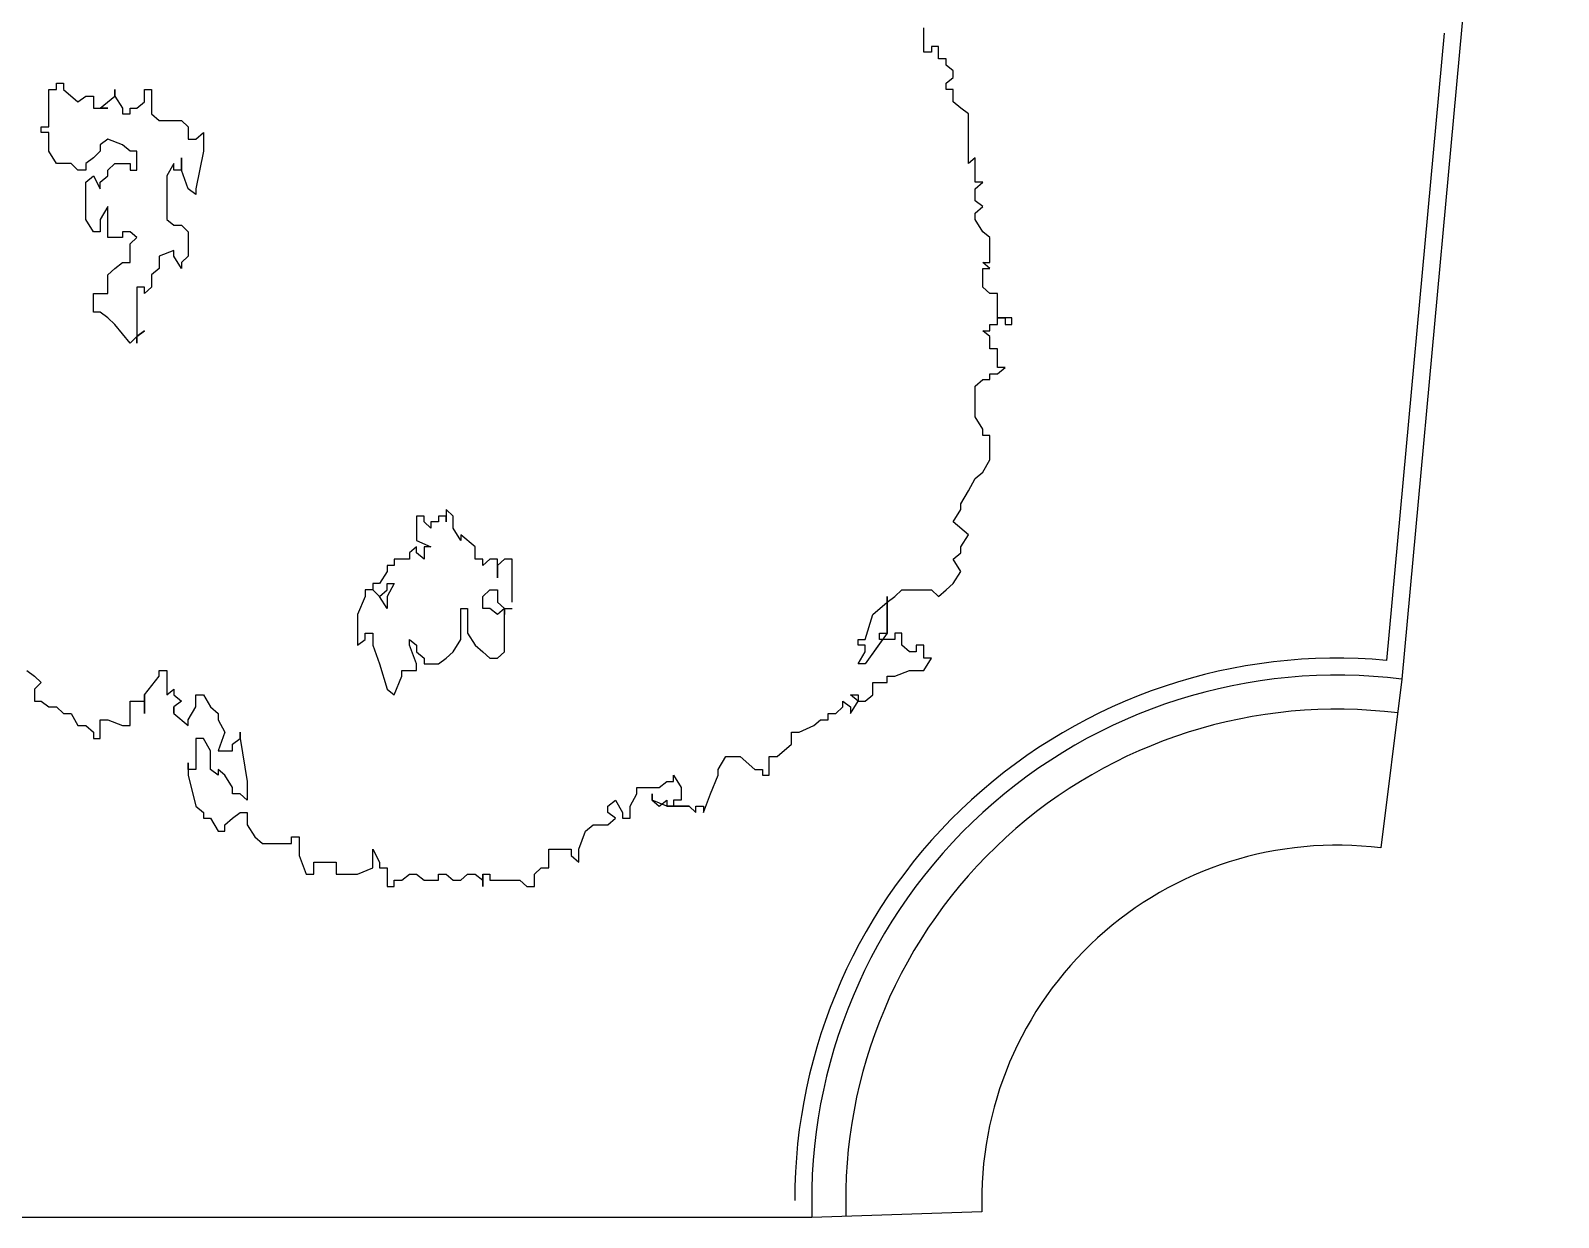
# Model space of a CAD drawing. Extents: x -30 to 1202, y 231 to 898.
# Drawn here: x 421.65 to 430.64, y 363.38 to 370.36 of the extents above; entities that cross this region are included whole.
import ezdxf

# ---------------------------------------------------------------- set-up
doc = ezdxf.new("R2010")
doc.units = 0
doc.header["$LTSCALE"] = 0.04
doc.layers.get('0').update_dxf_attribs({"linetype": 'CONTINUOUS'})
for name, color, linetype in [('0.1', 1, 'CONTINUOUS'), ('CONTORXXNP----00', 255, 'CONTINUOUS'), ('PISO', 1, 'CONTINUOUS'), ('PISOS', 1, 'CONTINUOUS')]:
    doc.layers.add(name, color=color, linetype=linetype)
doc.styles.get("Standard").update_dxf_attribs({"font": 'romans.shx'})

# ---------------------------------------------------------------- blocks, each defined once
blk = doc.blocks.new('ARB3')
at = {"color": 0}
for p, q in [((0.0136, 0.4913), (0.0078, 0.4913)), ((0.0078, 0.4913), (0.0078, 0.4852)), ((0.0078, 0.4852), (0.0078, 0.4782)), ((0.0078, 0.4782), (0.0078, 0.4852)), ((0.0078, 0.4852), (0.0136, 0.4852)), ((0.0078, 0.4852), (0.0136, 0.4852)), ((0.0136, 0.4852), (0.0136, 0.4913)), ((0.0581, 0.4782), (0.0523, 0.4852)), ((0.0523, 0.4852), (0.0523, 0.4782)), ((-0.0646, 0.4713), (-0.0698, 0.4652)), ((-0.042, 0.4713), (-0.0646, 0.4713)), ((-0.0368, 0.4713), (-0.042, 0.4652)), ((-0.042, 0.4652), (-0.042, 0.4713)), ((-0.0368, 0.4652), (-0.0368, 0.4713)), ((-0.0142, 0.4713), (-0.02, 0.4652)), ((0.0078, 0.4782), (-0.0142, 0.4782)), ((-0.0142, 0.4782), (-0.0142, 0.4713)), ((0.0136, 0.4782), (0.0078, 0.4782)), ((0.0136, 0.4713), (0.0136, 0.4782)), ((0.0194, 0.4713), (0.0136, 0.4713)), ((0.0245, 0.4713), (0.0194, 0.4652)), ((0.0194, 0.4652), (0.0194, 0.4713)), ((0.0355, 0.4713), (0.0245, 0.4713)), ((0.0523, 0.4782), (0.0355, 0.4782)), ((0.0355, 0.4782), (0.0355, 0.4713)), ((0.0581, 0.4713), (0.0581, 0.4782)), ((0.0633, 0.4713), (0.0581, 0.4713)), ((0.0633, 0.4652), (0.0633, 0.4713)), ((0.1356, 0.4713), (0.1137, 0.4713)), ((0.1137, 0.4713), (0.1137, 0.4652)), ((0.1466, 0.4652), (0.1356, 0.4713)), ((-0.1143, 0.4583), (-0.1363, 0.4583)), ((-0.1363, 0.4583), (-0.1311, 0.4521)), ((-0.1085, 0.4583), (-0.1143, 0.4652)), ((-0.1143, 0.4652), (-0.1143, 0.4583)), ((-0.0975, 0.4583), (-0.1085, 0.4583)), ((-0.0924, 0.4652), (-0.0975, 0.4583)), ((-0.0866, 0.4583), (-0.0924, 0.4652)), ((-0.0807, 0.4583), (-0.0866, 0.4583)), ((-0.0698, 0.4652), (-0.0807, 0.4583)), ((-0.02, 0.4652), (-0.0368, 0.4652)), ((0.0691, 0.4583), (0.0633, 0.4652)), ((0.0969, 0.4583), (0.0691, 0.4583)), ((0.1079, 0.4652), (0.0969, 0.4583)), ((0.1137, 0.4652), (0.1079, 0.4652)), ((0.1524, 0.4583), (0.1466, 0.4652)), ((0.1634, 0.4521), (0.1524, 0.4583)), ((-0.1809, 0.4452), (-0.1867, 0.4383)), ((-0.1757, 0.4521), (-0.1809, 0.4452)), ((-0.1311, 0.4521), (-0.1757, 0.4521)), ((0.175, 0.4452), (0.1634, 0.4521)), ((0.1802, 0.4452), (0.175, 0.4452)), ((0.1912, 0.4383), (0.1802, 0.4452)), ((0.2028, 0.4521), (0.1912, 0.4383)), ((0.2138, 0.4452), (0.2028, 0.4521)), ((0.219, 0.4452), (0.2138, 0.4452)), ((0.2248, 0.4383), (0.219, 0.4452)), ((0.2358, 0.4452), (0.2248, 0.4383)), ((0.2467, 0.4383), (0.2358, 0.4452)), ((-0.2196, 0.4321), (-0.2254, 0.4321)), ((-0.2254, 0.4321), (-0.2254, 0.4252)), ((-0.2144, 0.4383), (-0.2196, 0.4321)), ((-0.2086, 0.4383), (-0.2144, 0.4383)), ((-0.2035, 0.4321), (-0.2086, 0.4383)), ((-0.1976, 0.4321), (-0.2035, 0.4321)), ((-0.1867, 0.4383), (-0.1976, 0.4383)), ((-0.1976, 0.4383), (-0.1976, 0.4321)), ((0.2525, 0.4321), (0.2467, 0.4383)), ((0.2584, 0.4252), (0.2525, 0.4321)), ((-0.2254, 0.4252), (-0.2364, 0.4252)), ((-0.2364, 0.4252), (-0.2364, 0.419)), ((-0.2364, 0.419), (-0.2312, 0.419)), ((-0.2312, 0.419), (-0.2312, 0.4121)), ((0.2525, 0.419), (0.2584, 0.4252)), ((0.2525, 0.3921), (0.2525, 0.419)), ((0.3249, 0.4121), (0.3139, 0.419)), ((0.3139, 0.419), (0.3139, 0.4121)), ((-0.2312, 0.4121), (-0.2532, 0.4121)), ((0.3139, 0.4121), (0.3023, 0.4121)), ((0.3023, 0.4121), (0.3023, 0.4052)), ((0.3023, 0.4052), (0.3081, 0.4052)), ((0.3081, 0.399), (0.3023, 0.3921)), ((0.3081, 0.4052), (0.3081, 0.399)), ((0.3249, 0.399), (0.3249, 0.4121)), ((0.3301, 0.386), (0.3249, 0.399)), ((0.2584, 0.386), (0.2525, 0.3921)), ((0.2635, 0.3791), (0.2584, 0.386)), ((0.3023, 0.3921), (0.2913, 0.3921)), ((0.2913, 0.3921), (0.2913, 0.386)), ((0.2913, 0.386), (0.2971, 0.386)), ((0.2971, 0.386), (0.2971, 0.3721)), ((0.3301, 0.3791), (0.3301, 0.386)), ((0.2913, 0.3791), (0.2584, 0.3791)), ((0.2584, 0.3791), (0.2913, 0.3791)), ((0.2745, 0.366), (0.2635, 0.3791)), ((0.2913, 0.3721), (0.2913, 0.3791)), ((0.2913, 0.3791), (0.3191, 0.3591)), ((0.2971, 0.3721), (0.2913, 0.3721)), ((0.3359, 0.3791), (0.3301, 0.3791)), ((0.3359, 0.366), (0.3359, 0.3791)), ((0.2971, 0.3591), (0.2745, 0.366)), ((0.2971, 0.3529), (0.2971, 0.3591)), ((0.3081, 0.3591), (0.3023, 0.3591)), ((0.3023, 0.3591), (0.3023, 0.3529)), ((0.3191, 0.3529), (0.3081, 0.3591)), ((0.3191, 0.3591), (0.3191, 0.3529)), ((0.3468, 0.366), (0.3359, 0.366)), ((0.3527, 0.3591), (0.3468, 0.366)), ((0.3527, 0.3529), (0.3527, 0.3591)), ((0.3023, 0.3529), (0.2971, 0.3529)), ((0.3527, 0.3529), (0.3468, 0.346)), ((0.3468, 0.346), (0.3468, 0.3529)), ((0.3468, 0.3529), (0.3527, 0.3529)), ((0.3636, 0.346), (0.3527, 0.3529)), ((0.3527, 0.3391), (0.3578, 0.346)), ((0.3578, 0.346), (0.3636, 0.346)), ((0.3578, 0.3391), (0.3527, 0.3391)), ((0.3636, 0.3329), (0.3578, 0.3391)), ((0.3636, 0.326), (0.3636, 0.3329)), ((0.3695, 0.326), (0.3636, 0.326)), ((0.3695, 0.3191), (0.3695, 0.326)), ((0.3746, 0.3129), (0.3695, 0.3191)), ((0.3804, 0.2998), (0.3746, 0.3129)), ((0.3804, 0.2929), (0.3804, 0.2998)), ((0.3914, 0.2929), (0.3804, 0.2929)), ((0.4024, 0.2799), (0.3914, 0.2929)), ((0.4024, 0.2729), (0.4024, 0.2799)), ((0.4192, 0.2729), (0.4024, 0.2729)), ((0.414, 0.2599), (0.414, 0.2668)), ((0.414, 0.2668), (0.4192, 0.2668)), ((0.4192, 0.2668), (0.4192, 0.2729)), ((0.4024, 0.2468), (0.414, 0.2599)), ((0.4024, 0.2337), (0.4024, 0.2468)), ((0.414, 0.2268), (0.4024, 0.2337)), ((0.4192, 0.2268), (0.414, 0.2268)), ((0.436, 0.2199), (0.4192, 0.2268)), ((0.4528, 0.2137), (0.436, 0.2199)), ((0.447, 0.2068), (0.447, 0.2137)), ((0.447, 0.2137), (0.4528, 0.2137)), ((0.447, 0.2007), (0.4528, 0.2068)), ((0.4528, 0.2068), (0.447, 0.2068)), ((0.4192, 0.1868), (0.4302, 0.1937)), ((0.4302, 0.1937), (0.4418, 0.1937)), ((0.4418, 0.1937), (0.4418, 0.1868)), ((0.447, 0.1807), (0.447, 0.2007)), ((0.425, 0.1868), (0.4192, 0.1868)), ((0.425, 0.1807), (0.425, 0.1868)), ((0.4302, 0.1737), (0.425, 0.1807)), ((0.4418, 0.1868), (0.447, 0.1868)), ((0.447, 0.1807), (0.4418, 0.1676)), ((0.447, 0.1737), (0.4418, 0.1807)), ((0.4418, 0.1807), (0.447, 0.1807)), ((0.447, 0.1868), (0.447, 0.1807)), ((0.4302, 0.1537), (0.4302, 0.1737)), ((0.4418, 0.1676), (0.436, 0.1676)), ((0.436, 0.1676), (0.4418, 0.1676)), ((0.4418, 0.1676), (0.447, 0.1737)), ((0.436, 0.1537), (0.4302, 0.1537)), ((0.447, 0.1476), (0.436, 0.1537)), ((0.4418, 0.1345), (0.4528, 0.1407)), ((0.4579, 0.1476), (0.447, 0.1476)), ((0.4528, 0.1407), (0.4579, 0.1407)), ((0.4579, 0.1407), (0.4579, 0.1476)), ((0.447, 0.1276), (0.4418, 0.1345)), ((0.4528, 0.1276), (0.447, 0.1276)), ((0.4579, 0.1345), (0.4528, 0.1276)), ((0.4638, 0.1276), (0.4579, 0.1345)), ((0.4638, 0.1145), (0.4638, 0.1276)), ((0.4696, 0.1076), (0.4638, 0.1145)), ((0.4857, 0.1015), (0.4696, 0.1076)), ((0.4973, 0.1015), (0.4857, 0.1015)), ((0.4915, 0.0945), (0.4973, 0.1015)), ((0.4857, 0.0745), (0.4857, 0.0945)), ((0.4857, 0.0945), (0.4915, 0.0945)), ((0.5025, 0.0745), (0.4857, 0.0745)), ((0.5025, 0.0676), (0.5025, 0.0745)), ((0.5083, 0.0615), (0.5025, 0.0676)), ((0.5193, 0.0615), (0.5083, 0.0615)), ((0.5193, 0.0546), (0.5193, 0.0615)), ((0.2635, 0.0415), (0.2248, 0.0415)), ((0.2248, 0.0415), (0.2248, 0.0346)), ((0.2693, 0.0346), (0.2693, 0.0415)), ((0.5135, 0.0484), (0.5193, 0.0546)), ((0.5135, 0.0215), (0.5135, 0.0484)), ((0.2248, 0.0346), (0.2306, 0.0284)), ((0.2416, 0.0284), (0.2248, 0.0284)), ((0.2248, 0.0284), (0.2248, 0.0215)), ((0.2306, 0.0284), (0.2416, 0.0284)), ((0.2525, 0.0215), (0.2525, 0.0284)), ((0.2525, 0.0284), (0.2635, 0.0284)), ((0.2635, 0.0284), (0.2693, 0.0346)), ((0.3081, 0.0346), (0.2693, 0.0346)), ((0.2693, 0.0346), (0.2745, 0.0284)), ((0.2693, 0.0346), (0.2745, 0.0346)), ((0.2745, 0.0346), (0.2693, 0.0346)), ((0.2745, 0.0284), (0.2693, 0.0215)), ((0.3139, 0.0284), (0.3081, 0.0346)), ((0.3139, 0.0215), (0.3139, 0.0284)), ((0.2248, 0.0215), (0.2306, 0.0153)), ((0.2306, 0.0153), (0.2248, 0.0153)), ((0.2248, 0.0153), (0.2248, 0.0084)), ((0.2584, 0.0153), (0.2525, 0.0215)), ((0.2693, 0.0153), (0.2584, 0.0153)), ((0.2693, 0.0215), (0.2693, 0.0153)), ((0.3023, 0.0084), (0.3081, 0.0153)), ((0.3081, 0.0153), (0.3139, 0.0215)), ((0.5083, 0.0153), (0.5083, 0.0215)), ((0.5083, 0.0215), (0.5135, 0.0215)), ((0.5083, 0.0084), (0.5135, 0.0153)), ((0.5193, 0.0153), (0.5083, 0.0153)), ((0.5135, 0.0153), (0.5193, 0.0153)), ((0.2138, 0.0084), (0.2028, -0.0047)), ((0.2248, 0.0084), (0.2138, 0.0084)), ((0.2693, -0.0047), (0.2693, 0.0015)), ((0.2693, 0.0015), (0.2913, 0.0015)), ((0.2913, 0.0015), (0.3023, 0.0084)), ((0.5083, 0.0015), (0.5083, 0.0084)), ((0.5135, -0.0047), (0.5083, 0.0015)), ((0.186, -0.0116), (0.1802, -0.0177)), ((0.197, -0.0116), (0.186, -0.0116)), ((0.208, -0.0047), (0.197, -0.0116)), ((0.2028, -0.0047), (0.208, -0.0047)), ((0.2971, -0.0047), (0.2693, -0.0047)), ((0.3081, -0.0116), (0.2971, -0.0047)), ((0.3139, -0.0177), (0.3081, -0.0116)), ((0.5083, -0.0177), (0.5135, -0.0116)), ((0.5135, -0.0116), (0.5135, -0.0047)), ((0.1802, -0.0177), (0.1912, -0.0177)), ((0.1912, -0.0177), (0.186, -0.0177)), ((0.186, -0.0177), (0.186, -0.0247)), ((0.186, -0.0247), (0.1912, -0.0247)), ((0.1912, -0.0247), (0.1912, -0.0316)), ((0.3191, -0.0247), (0.3139, -0.0177)), ((0.3191, -0.0377), (0.3191, -0.0247)), ((0.5083, -0.0247), (0.5083, -0.0177)), ((0.5135, -0.0247), (0.5083, -0.0247)), ((0.5135, -0.0377), (0.5135, -0.0247)), ((0.1912, -0.0377), (0.186, -0.0377)), ((0.186, -0.0377), (0.186, -0.0446)), ((0.1912, -0.0316), (0.197, -0.0316)), ((0.197, -0.0316), (0.1912, -0.0377)), ((0.208, -0.0446), (0.2138, -0.0316)), ((0.2138, -0.0316), (0.2138, -0.0377)), ((0.2138, -0.0377), (0.2248, -0.0377)), ((0.2248, -0.0377), (0.219, -0.0446)), ((0.3081, -0.0446), (0.3139, -0.0377)), ((0.3139, -0.0377), (0.3191, -0.0377)), ((0.5083, -0.0446), (0.5135, -0.0377)), ((0.186, -0.0446), (0.208, -0.0446)), ((0.219, -0.0446), (0.2138, -0.0446)), ((0.2138, -0.0446), (0.219, -0.0508)), ((0.219, -0.0508), (0.2248, -0.0508)), ((0.2248, -0.0508), (0.2248, -0.0646)), ((0.2971, -0.0508), (0.3023, -0.0446)), ((0.3023, -0.0508), (0.2971, -0.0508)), ((0.3191, -0.0446), (0.3023, -0.0508)), ((0.3023, -0.0446), (0.3081, -0.0446)), ((0.3249, -0.0446), (0.3191, -0.0446)), ((0.3249, -0.0577), (0.3249, -0.0446)), ((0.5083, -0.0508), (0.5083, -0.0446)), ((0.5135, -0.0577), (0.5083, -0.0508)), ((0.2248, -0.0646), (0.2306, -0.0646)), ((0.2306, -0.0646), (0.2306, -0.0708)), ((0.2467, -0.0708), (0.2467, -0.0646)), ((0.2467, -0.0646), (0.2584, -0.0708)), ((0.3301, -0.0577), (0.3249, -0.0577)), ((0.3468, -0.0646), (0.3301, -0.0577)), ((0.3417, -0.0708), (0.3468, -0.0646)), ((0.5135, -0.0646), (0.5135, -0.0577)), ((0.5193, -0.0646), (0.5135, -0.0646)), ((0.5193, -0.0708), (0.5193, -0.0646)), ((0.2306, -0.0708), (0.2358, -0.0708)), ((0.2358, -0.0708), (0.2467, -0.0777)), ((0.2525, -0.0708), (0.2467, -0.0708)), ((0.2467, -0.0777), (0.2467, -0.0839)), ((0.2584, -0.0777), (0.2525, -0.0708)), ((0.2525, -0.0839), (0.2584, -0.0777)), ((0.2584, -0.0777), (0.2525, -0.0839)), ((0.2584, -0.0708), (0.2693, -0.0708)), ((0.2693, -0.0708), (0.2584, -0.0777)), ((0.3023, -0.0839), (0.3191, -0.0777)), ((0.3191, -0.0777), (0.3417, -0.0708)), ((0.4857, -0.0839), (0.4973, -0.0777)), ((0.4973, -0.0777), (0.5025, -0.0777)), ((0.5025, -0.0777), (0.5025, -0.0708)), ((0.5025, -0.0708), (0.5193, -0.0708)), ((0.2467, -0.0839), (0.2525, -0.0839)), ((0.2525, -0.0839), (0.2525, -0.0908)), ((0.2525, -0.0908), (0.2584, -0.0908)), ((0.2584, -0.0908), (0.2745, -0.0977)), ((0.2913, -0.0908), (0.2913, -0.0839)), ((0.2913, -0.0839), (0.3023, -0.0839)), ((0.2971, -0.0908), (0.2913, -0.0908)), ((0.3023, -0.0977), (0.2971, -0.0908)), ((0.5025, -0.0839), (0.4857, -0.0839)), ((0.5083, -0.0977), (0.5025, -0.0839)), ((0.2745, -0.0977), (0.3023, -0.0977)), ((0.5083, -0.1169), (0.5083, -0.0977)), ((0.4973, -0.1369), (0.4973, -0.1169)), ((0.4973, -0.1169), (0.5083, -0.1169)), ((0.5083, -0.1369), (0.4973, -0.1369)), ((0.5083, -0.1438), (0.5083, -0.1369)), ((0.4747, -0.1569), (0.4747, -0.15)), ((0.4747, -0.15), (0.4915, -0.15)), ((0.4915, -0.15), (0.5083, -0.1438)), ((0.4805, -0.1569), (0.4747, -0.1569)), ((0.4805, -0.1831), (0.4805, -0.1569)), ((0.4638, -0.1969), (0.4747, -0.19)), ((0.4747, -0.19), (0.4805, -0.1831)), ((0.3862, -0.2031), (0.3804, -0.2031)), ((0.3804, -0.2031), (0.3862, -0.2031)), ((0.3862, -0.2031), (0.425, -0.1969)), ((0.3914, -0.21), (0.3862, -0.2031)), ((0.425, -0.1969), (0.4418, -0.1969)), ((0.4418, -0.1969), (0.436, -0.2031)), ((0.436, -0.2031), (0.436, -0.21)), ((0.4528, -0.2031), (0.4528, -0.1969)), ((0.4528, -0.1969), (0.4638, -0.1969)), ((0.4579, -0.21), (0.4528, -0.2031)), ((0.3695, -0.223), (0.3804, -0.2169)), ((0.3804, -0.2169), (0.3972, -0.223)), ((0.3972, -0.21), (0.3914, -0.21)), ((0.3972, -0.223), (0.3972, -0.21)), ((0.4192, -0.2169), (0.414, -0.223)), ((0.4302, -0.21), (0.4192, -0.2169)), ((0.436, -0.21), (0.4302, -0.21)), ((0.4638, -0.2169), (0.4579, -0.21)), ((0.4696, -0.2169), (0.4638, -0.2169)), ((0.4696, -0.223), (0.4696, -0.2169)), ((0.3468, -0.2361), (0.3578, -0.23)), ((0.3578, -0.23), (0.3636, -0.223)), ((0.3636, -0.223), (0.3695, -0.223)), ((0.3972, -0.23), (0.3862, -0.2361)), ((0.414, -0.23), (0.3972, -0.23)), ((0.414, -0.223), (0.4192, -0.223)), ((0.4192, -0.223), (0.414, -0.23)), ((0.4579, -0.23), (0.4696, -0.223)), ((0.4579, -0.2361), (0.4579, -0.23)), ((-0.1531, -0.243), (-0.1589, -0.2361)), ((-0.1589, -0.2361), (-0.1421, -0.2361)), ((-0.1531, -0.25), (-0.1531, -0.243)), ((-0.1421, -0.2361), (-0.1085, -0.243)), ((-0.1085, -0.243), (-0.1033, -0.243)), ((-0.1033, -0.243), (-0.1085, -0.25)), ((0.3468, -0.243), (0.3468, -0.2361)), ((0.3578, -0.243), (0.3468, -0.243)), ((0.3695, -0.25), (0.3578, -0.243)), ((0.3862, -0.2361), (0.3862, -0.243)), ((0.3862, -0.243), (0.414, -0.243)), ((0.414, -0.243), (0.414, -0.25)), ((0.4192, -0.25), (0.447, -0.243)), ((0.447, -0.243), (0.4528, -0.2361)), ((0.4528, -0.2361), (0.4579, -0.2361)), ((-0.1699, -0.2561), (-0.1641, -0.25)), ((-0.1699, -0.2761), (-0.1699, -0.2561)), ((-0.1641, -0.25), (-0.1531, -0.25)), ((-0.1253, -0.2561), (-0.1363, -0.2561)), ((-0.1363, -0.2561), (-0.1253, -0.2561)), ((-0.1085, -0.25), (-0.1253, -0.2561)), ((-0.1253, -0.2561), (-0.1253, -0.263)), ((-0.0756, -0.2561), (-0.0698, -0.25)), ((-0.0756, -0.263), (-0.0756, -0.2561)), ((-0.0698, -0.25), (-0.0478, -0.25)), ((-0.0478, -0.25), (-0.042, -0.2561)), ((-0.0368, -0.2561), (-0.0478, -0.263)), ((-0.042, -0.2561), (-0.0368, -0.2561)), ((0.3468, -0.263), (0.3527, -0.2561)), ((0.3527, -0.2561), (0.3578, -0.263)), ((0.3636, -0.263), (0.3746, -0.25)), ((0.3746, -0.25), (0.3695, -0.25)), ((0.414, -0.25), (0.4082, -0.25)), ((0.4082, -0.25), (0.4192, -0.25)), ((-0.1253, -0.263), (-0.1311, -0.263)), ((-0.1311, -0.263), (-0.1201, -0.2692)), ((-0.1201, -0.2692), (-0.0807, -0.2692)), ((-0.0807, -0.2692), (-0.0756, -0.263)), ((-0.0478, -0.263), (-0.053, -0.263)), ((-0.053, -0.263), (-0.0478, -0.2761)), ((0.3249, -0.2761), (0.3249, -0.2692)), ((0.3249, -0.2692), (0.3468, -0.2692)), ((0.3468, -0.2692), (0.3417, -0.263)), ((0.3417, -0.263), (0.3468, -0.263)), ((0.3578, -0.263), (0.3636, -0.263)), ((0.3636, -0.263), (0.3578, -0.263)), ((0.3578, -0.263), (0.3636, -0.263)), ((-0.1976, -0.2892), (-0.1976, -0.283)), ((-0.1976, -0.283), (-0.1757, -0.283)), ((-0.1757, -0.283), (-0.1699, -0.2761)), ((-0.0478, -0.2761), (-0.0368, -0.2761)), ((-0.0368, -0.2761), (-0.031, -0.283)), ((-0.031, -0.283), (-0.02, -0.283)), ((-0.02, -0.283), (-0.0142, -0.2892)), ((0.3301, -0.2761), (0.3249, -0.2761)), ((0.3468, -0.2892), (0.3301, -0.2761)), ((-0.1867, -0.2892), (-0.1976, -0.2892)), ((-0.1809, -0.2961), (-0.1867, -0.2892)), ((-0.1809, -0.3022), (-0.1809, -0.2961)), ((-0.1757, -0.3022), (-0.1809, -0.3022)), ((-0.1757, -0.3092), (-0.1757, -0.3022)), ((-0.1421, -0.3022), (-0.1479, -0.3092)), ((-0.1253, -0.2961), (-0.1421, -0.2961)), ((-0.1421, -0.2961), (-0.1421, -0.3022)), ((-0.1311, -0.3161), (-0.1311, -0.3022)), ((-0.1311, -0.3022), (-0.1253, -0.3022)), ((-0.1253, -0.3022), (-0.1253, -0.2961)), ((-0.0646, -0.2961), (-0.0698, -0.3022)), ((-0.0698, -0.3022), (-0.0698, -0.3092)), ((-0.0588, -0.3022), (-0.0646, -0.2961)), ((-0.042, -0.3022), (-0.0588, -0.3022)), ((-0.042, -0.3092), (-0.042, -0.3022)), ((-0.0142, -0.2892), (-0.02, -0.2892)), ((-0.02, -0.2892), (-0.02, -0.2961)), ((-0.02, -0.2961), (0.0304, -0.2961)), ((0.0304, -0.3022), (0.0136, -0.3161)), ((0.0245, -0.2961), (0.0194, -0.2892)), ((0.0194, -0.2892), (0.0245, -0.2961)), ((0.0304, -0.2961), (0.0245, -0.2961)), ((0.0245, -0.2961), (0.0304, -0.3022)), ((0.3636, -0.2892), (0.3468, -0.2892)), ((0.3527, -0.3022), (0.3527, -0.2892)), ((0.3527, -0.2892), (0.3636, -0.2892)), ((0.3746, -0.3022), (0.3527, -0.3022)), ((0.3746, -0.3092), (0.3746, -0.3022)), ((-0.1918, -0.3161), (-0.1976, -0.3161)), ((-0.1976, -0.3161), (-0.1918, -0.3161)), ((-0.1918, -0.3161), (-0.1809, -0.3092)), ((-0.1809, -0.3292), (-0.1918, -0.3161)), ((-0.1809, -0.3092), (-0.1757, -0.3092)), ((-0.1479, -0.3092), (-0.1531, -0.3222)), ((-0.1253, -0.3222), (-0.1311, -0.3161)), ((-0.0698, -0.3092), (-0.0646, -0.3092)), ((-0.0646, -0.3092), (-0.0646, -0.3222)), ((-0.0368, -0.3161), (-0.042, -0.3092)), ((-0.031, -0.3222), (-0.0368, -0.3161)), ((0.0136, -0.3161), (0.0078, -0.3222)), ((0.3695, -0.3222), (0.3746, -0.3092)), ((-0.1809, -0.3353), (-0.1809, -0.3222)), ((-0.1809, -0.3222), (-0.1809, -0.3292)), ((-0.1809, -0.3292), (-0.1809, -0.3222)), ((-0.1809, -0.3222), (-0.1809, -0.3292)), ((-0.1531, -0.3222), (-0.1479, -0.3292)), ((-0.1479, -0.3292), (-0.1421, -0.3292)), ((-0.1421, -0.3292), (-0.1363, -0.3353)), ((-0.1201, -0.3222), (-0.1253, -0.3222)), ((-0.1143, -0.3292), (-0.1201, -0.3222)), ((-0.1201, -0.3353), (-0.1085, -0.3292)), ((-0.1085, -0.3292), (-0.1143, -0.3292)), ((-0.0646, -0.3222), (-0.0924, -0.3222)), ((-0.0924, -0.3222), (-0.0807, -0.3292)), ((-0.0807, -0.3292), (-0.0698, -0.3292)), ((-0.0698, -0.3292), (-0.0698, -0.3353)), ((-0.0142, -0.3222), (-0.031, -0.3222)), ((-0.0142, -0.3353), (-0.0142, -0.3222)), ((0.0078, -0.3222), (0.0026, -0.3292)), ((0.0026, -0.3292), (0.0026, -0.3353)), ((0.3695, -0.3292), (0.3695, -0.3222)), ((0.3862, -0.3292), (0.3695, -0.3292)), ((0.3862, -0.3353), (0.3862, -0.3292)), ((-0.1918, -0.3422), (-0.1918, -0.3353)), ((-0.1918, -0.3353), (-0.1809, -0.3353)), ((-0.1867, -0.3492), (-0.1918, -0.3422)), ((-0.1363, -0.3353), (-0.1311, -0.3422)), ((-0.1311, -0.3422), (-0.1253, -0.3422)), ((-0.1253, -0.3422), (-0.1253, -0.3492)), ((-0.1143, -0.3422), (-0.1201, -0.3353)), ((-0.0807, -0.3422), (-0.1143, -0.3422)), ((-0.0698, -0.3353), (-0.0807, -0.3422)), ((0.0026, -0.3353), (-0.0142, -0.3353)), ((0.3746, -0.3422), (0.3804, -0.3353)), ((0.3746, -0.3492), (0.3746, -0.3422)), ((0.3804, -0.3353), (0.3862, -0.3353)), ((-0.1976, -0.3622), (-0.1867, -0.3492)), ((-0.1253, -0.3492), (-0.1311, -0.3553)), ((-0.1311, -0.3553), (-0.1311, -0.3684)), ((0.3636, -0.3553), (0.3746, -0.3492)), ((0.3636, -0.3622), (0.3636, -0.3553)), ((-0.2035, -0.3684), (-0.2035, -0.3622)), ((-0.2035, -0.3622), (-0.1976, -0.3622)), ((-0.1976, -0.3684), (-0.2035, -0.3684)), ((-0.1976, -0.3753), (-0.1976, -0.3684)), ((-0.1311, -0.3684), (-0.1421, -0.3753)), ((0.3578, -0.3684), (0.3636, -0.3622)), ((0.3578, -0.3753), (0.3578, -0.3684)), ((-0.1641, -0.3753), (-0.1976, -0.3753)), ((-0.1641, -0.3822), (-0.1641, -0.3753)), ((-0.1589, -0.3822), (-0.1641, -0.3822)), ((-0.1421, -0.3753), (-0.1589, -0.3753)), ((-0.1589, -0.3753), (-0.1589, -0.3822)), ((0.3301, -0.3884), (0.3359, -0.3822)), ((0.3359, -0.3822), (0.3417, -0.3884)), ((0.3527, -0.3822), (0.3578, -0.3753)), ((0.3527, -0.3884), (0.3527, -0.3822)), ((0.3249, -0.3953), (0.3301, -0.3884)), ((0.3417, -0.3884), (0.3527, -0.3884))]:
    blk.add_line(p, q, dxfattribs=at)
at = {"layer": 'CONTORXXNP----00'}
for p, q in [((0.0523, 0.4852), (0.0523, 0.4782)), ((0.0581, 0.4782), (0.0523, 0.4852)), ((-0.0646, 0.4713), (-0.0698, 0.4652)), ((-0.042, 0.4713), (-0.0646, 0.4713)), ((-0.042, 0.4652), (-0.042, 0.4713)), ((-0.0368, 0.4713), (-0.042, 0.4652)), ((-0.0368, 0.4652), (-0.0368, 0.4713)), ((-0.0142, 0.4713), (-0.02, 0.4652)), ((-0.0142, 0.4782), (-0.0142, 0.4713)), ((0.0078, 0.4782), (-0.0142, 0.4782)), ((0.0136, 0.4782), (0.0078, 0.4782)), ((0.0136, 0.4713), (0.0136, 0.4782)), ((0.0194, 0.4713), (0.0136, 0.4713)), ((0.0194, 0.4652), (0.0194, 0.4713)), ((0.0245, 0.4713), (0.0194, 0.4652)), ((0.0355, 0.4713), (0.0245, 0.4713)), ((0.0355, 0.4782), (0.0355, 0.4713)), ((0.0523, 0.4782), (0.0355, 0.4782)), ((0.0581, 0.4713), (0.0581, 0.4782)), ((0.0633, 0.4713), (0.0581, 0.4713)), ((0.0633, 0.4652), (0.0633, 0.4713)), ((0.1137, 0.4713), (0.1137, 0.4652)), ((0.1356, 0.4713), (0.1137, 0.4713)), ((0.1466, 0.4652), (0.1356, 0.4713)), ((-0.1363, 0.4583), (-0.1311, 0.4521)), ((-0.1143, 0.4583), (-0.1363, 0.4583)), ((-0.1143, 0.4652), (-0.1143, 0.4583)), ((-0.1085, 0.4583), (-0.1143, 0.4652)), ((-0.0975, 0.4583), (-0.1085, 0.4583)), ((-0.0924, 0.4652), (-0.0975, 0.4583)), ((-0.0866, 0.4583), (-0.0924, 0.4652)), ((-0.0807, 0.4583), (-0.0866, 0.4583)), ((-0.0698, 0.4652), (-0.0807, 0.4583)), ((-0.02, 0.4652), (-0.0368, 0.4652)), ((0.0691, 0.4583), (0.0633, 0.4652)), ((0.0969, 0.4583), (0.0691, 0.4583)), ((0.1079, 0.4652), (0.0969, 0.4583)), ((0.1137, 0.4652), (0.1079, 0.4652)), ((0.1524, 0.4583), (0.1466, 0.4652)), ((0.1634, 0.4521), (0.1524, 0.4583)), ((-0.1809, 0.4452), (-0.1867, 0.4383)), ((-0.1757, 0.4521), (-0.1809, 0.4452)), ((-0.1311, 0.4521), (-0.1757, 0.4521)), ((0.175, 0.4452), (0.1634, 0.4521)), ((0.1802, 0.4452), (0.175, 0.4452)), ((0.1912, 0.4383), (0.1802, 0.4452)), ((0.2028, 0.4521), (0.1912, 0.4383)), ((0.2138, 0.4452), (0.2028, 0.4521)), ((0.219, 0.4452), (0.2138, 0.4452)), ((0.2248, 0.4383), (0.219, 0.4452)), ((0.2358, 0.4452), (0.2248, 0.4383)), ((0.2467, 0.4383), (0.2358, 0.4452)), ((-0.2254, 0.4321), (-0.2254, 0.4252)), ((-0.2196, 0.4321), (-0.2254, 0.4321)), ((-0.2144, 0.4383), (-0.2196, 0.4321)), ((-0.2086, 0.4383), (-0.2144, 0.4383)), ((-0.2035, 0.4321), (-0.2086, 0.4383)), ((-0.1976, 0.4321), (-0.2035, 0.4321)), ((-0.1976, 0.4383), (-0.1976, 0.4321)), ((-0.1867, 0.4383), (-0.1976, 0.4383)), ((0.2525, 0.4321), (0.2467, 0.4383)), ((0.2584, 0.4252), (0.2525, 0.4321)), ((-0.2364, 0.4252), (-0.2364, 0.419)), ((-0.2254, 0.4252), (-0.2364, 0.4252)), ((-0.2364, 0.419), (-0.2312, 0.419)), ((-0.2312, 0.419), (-0.2312, 0.4121)), ((0.2525, 0.419), (0.2584, 0.4252)), ((0.2525, 0.3921), (0.2525, 0.419)), ((0.3139, 0.419), (0.3139, 0.4121)), ((0.3249, 0.4121), (0.3139, 0.419)), ((-0.2312, 0.4121), (-0.2532, 0.4121)), ((0.3023, 0.4121), (0.3023, 0.4052)), ((0.3139, 0.4121), (0.3023, 0.4121)), ((0.3023, 0.4052), (0.3081, 0.4052)), ((0.3081, 0.399), (0.3023, 0.3921)), ((0.3081, 0.4052), (0.3081, 0.399)), ((0.3249, 0.399), (0.3249, 0.4121)), ((0.3301, 0.386), (0.3249, 0.399)), ((0.2584, 0.386), (0.2525, 0.3921)), ((0.2635, 0.3791), (0.2584, 0.386)), ((0.2913, 0.3921), (0.2913, 0.386)), ((0.3023, 0.3921), (0.2913, 0.3921)), ((0.2913, 0.386), (0.2971, 0.386)), ((0.2971, 0.386), (0.2971, 0.3749)), ((0.3301, 0.3791), (0.3301, 0.386)), ((0.2745, 0.366), (0.2635, 0.3791)), ((0.2971, 0.3749), (0.3191, 0.3591)), ((0.3359, 0.3791), (0.3301, 0.3791)), ((0.3359, 0.366), (0.3359, 0.3791)), ((0.2971, 0.3591), (0.2745, 0.366)), ((0.2971, 0.3529), (0.2971, 0.3591)), ((0.3023, 0.3591), (0.3023, 0.3529)), ((0.3081, 0.3591), (0.3023, 0.3591)), ((0.3191, 0.3529), (0.3081, 0.3591)), ((0.3191, 0.3591), (0.3191, 0.3529)), ((0.3468, 0.366), (0.3359, 0.366)), ((0.3527, 0.3591), (0.3468, 0.366)), ((0.3527, 0.3529), (0.3527, 0.3591)), ((0.3023, 0.3529), (0.2971, 0.3529)), ((0.3636, 0.346), (0.3527, 0.3529)), ((0.3527, 0.3391), (0.3578, 0.346)), ((0.3578, 0.346), (0.3636, 0.346)), ((0.3578, 0.3391), (0.3527, 0.3391)), ((0.3636, 0.3329), (0.3578, 0.3391)), ((0.3636, 0.326), (0.3636, 0.3329)), ((0.3695, 0.326), (0.3636, 0.326)), ((0.3695, 0.3191), (0.3695, 0.326)), ((0.3746, 0.3129), (0.3695, 0.3191)), ((0.3804, 0.2998), (0.3746, 0.3129)), ((0.3804, 0.2929), (0.3804, 0.2998)), ((0.3914, 0.2929), (0.3804, 0.2929)), ((0.4024, 0.2799), (0.3914, 0.2929)), ((0.4024, 0.2729), (0.4024, 0.2799)), ((0.4192, 0.2729), (0.4024, 0.2729)), ((0.414, 0.2668), (0.4192, 0.2668)), ((0.414, 0.2599), (0.414, 0.2668)), ((0.4192, 0.2668), (0.4192, 0.2729)), ((0.4024, 0.2468), (0.414, 0.2599)), ((0.4024, 0.2337), (0.4024, 0.2468)), ((0.414, 0.2268), (0.4024, 0.2337)), ((0.4192, 0.2268), (0.414, 0.2268)), ((0.436, 0.2199), (0.4192, 0.2268)), ((0.4528, 0.2137), (0.436, 0.2199)), ((0.447, 0.2137), (0.4528, 0.2137)), ((0.447, 0.2068), (0.447, 0.2137)), ((0.4528, 0.2068), (0.447, 0.2068)), ((0.447, 0.2007), (0.4528, 0.2068)), ((0.4192, 0.1868), (0.4302, 0.1937)), ((0.4302, 0.1937), (0.4418, 0.1937)), ((0.4418, 0.1937), (0.4418, 0.1868)), ((0.447, 0.2007), (0.447, 0.1868)), ((0.425, 0.1868), (0.4192, 0.1868)), ((0.425, 0.1807), (0.425, 0.1868)), ((0.4302, 0.1737), (0.425, 0.1807)), ((0.4418, 0.1868), (0.447, 0.1868)), ((0.4302, 0.1537), (0.4302, 0.1737)), ((0.436, 0.1537), (0.4302, 0.1537)), ((0.447, 0.1476), (0.436, 0.1537)), ((0.4418, 0.1345), (0.4528, 0.1407)), ((0.4579, 0.1476), (0.447, 0.1476)), ((0.4528, 0.1407), (0.4579, 0.1407)), ((0.4579, 0.1407), (0.4579, 0.1476)), ((0.447, 0.1276), (0.4418, 0.1345)), ((0.4528, 0.1276), (0.447, 0.1276)), ((0.4579, 0.1345), (0.4528, 0.1276)), ((0.4638, 0.1276), (0.4579, 0.1345)), ((0.4638, 0.1145), (0.4638, 0.1276)), ((0.4696, 0.1076), (0.4638, 0.1145)), ((0.4857, 0.1015), (0.4696, 0.1076)), ((0.4973, 0.1015), (0.4857, 0.1015)), ((0.4915, 0.0945), (0.4973, 0.1015)), ((0.4857, 0.0945), (0.4915, 0.0945)), ((0.4857, 0.0745), (0.4857, 0.0945)), ((0.5025, 0.0745), (0.4857, 0.0745)), ((0.5025, 0.0676), (0.5025, 0.0745)), ((0.5083, 0.0615), (0.5025, 0.0676)), ((0.5193, 0.0615), (0.5083, 0.0615)), ((0.5193, 0.0546), (0.5193, 0.0615)), ((0.5135, 0.0484), (0.5193, 0.0546)), ((0.5135, 0.0215), (0.5135, 0.0484)), ((0.5083, 0.0215), (0.5135, 0.0215)), ((0.5083, 0.0153), (0.5083, 0.0215)), ((0.5083, 0.0153), (0.5135, 0.0153)), ((0.5083, 0.0084), (0.5135, 0.0153)), ((0.5083, 0.0015), (0.5083, 0.0084)), ((0.5135, -0.0047), (0.5083, 0.0015)), ((0.5083, -0.0177), (0.5135, -0.0116)), ((0.5135, -0.0116), (0.5135, -0.0047)), ((0.5083, -0.0247), (0.5083, -0.0177)), ((0.5135, -0.0247), (0.5083, -0.0247)), ((0.5135, -0.0377), (0.5135, -0.0247)), ((0.5083, -0.0446), (0.5135, -0.0377)), ((0.5083, -0.0508), (0.5083, -0.0446)), ((0.5135, -0.0577), (0.5083, -0.0508)), ((0.5135, -0.0646), (0.5135, -0.0577)), ((0.5193, -0.0646), (0.5135, -0.0646)), ((0.5193, -0.0708), (0.5193, -0.0646)), ((0.4857, -0.0839), (0.4973, -0.0777)), ((0.4973, -0.0777), (0.5025, -0.0777)), ((0.5025, -0.0708), (0.5193, -0.0708)), ((0.5025, -0.0777), (0.5025, -0.0708)), ((0.5025, -0.0839), (0.4857, -0.0839)), ((0.5083, -0.0977), (0.5025, -0.0839)), ((0.5083, -0.1169), (0.5083, -0.0977)), ((0.4973, -0.1169), (0.5083, -0.1169)), ((0.4973, -0.1369), (0.4973, -0.1169)), ((0.5083, -0.1369), (0.4973, -0.1369)), ((0.5083, -0.1438), (0.5083, -0.1369)), ((0.4747, -0.15), (0.4915, -0.15)), ((0.4747, -0.1569), (0.4747, -0.15)), ((0.4915, -0.15), (0.5083, -0.1438)), ((0.4805, -0.1569), (0.4747, -0.1569)), ((0.4805, -0.1831), (0.4805, -0.1569)), ((0.4638, -0.1969), (0.4747, -0.19)), ((0.4747, -0.19), (0.4805, -0.1831)), ((0.3862, -0.2031), (0.425, -0.1969)), ((0.3914, -0.21), (0.3862, -0.2031)), ((0.425, -0.1969), (0.4418, -0.1969)), ((0.4418, -0.1969), (0.436, -0.2031)), ((0.436, -0.2031), (0.436, -0.21)), ((0.4528, -0.1969), (0.4638, -0.1969)), ((0.4528, -0.2031), (0.4528, -0.1969)), ((0.4579, -0.21), (0.4528, -0.2031)), ((0.3695, -0.223), (0.3804, -0.2169)), ((0.3804, -0.2169), (0.3972, -0.223)), ((0.3972, -0.21), (0.3914, -0.21)), ((0.3972, -0.223), (0.3972, -0.21)), ((0.4192, -0.2169), (0.414, -0.223)), ((0.4302, -0.21), (0.4192, -0.2169)), ((0.436, -0.21), (0.4302, -0.21)), ((0.4638, -0.2169), (0.4579, -0.21)), ((0.4696, -0.2169), (0.4638, -0.2169)), ((0.4696, -0.223), (0.4696, -0.2169)), ((0.3468, -0.2361), (0.3578, -0.23)), ((0.3578, -0.23), (0.3636, -0.223)), ((0.3636, -0.223), (0.3695, -0.223)), ((0.3972, -0.23), (0.3862, -0.2361)), ((0.414, -0.23), (0.3972, -0.23)), ((0.4192, -0.223), (0.414, -0.23)), ((0.414, -0.223), (0.4192, -0.223)), ((0.4579, -0.23), (0.4696, -0.223)), ((0.4579, -0.2361), (0.4579, -0.23)), ((0.3468, -0.243), (0.3468, -0.2361)), ((0.3578, -0.243), (0.3468, -0.243)), ((0.3695, -0.25), (0.3578, -0.243)), ((0.3862, -0.2361), (0.3862, -0.243)), ((0.3862, -0.243), (0.414, -0.243)), ((0.414, -0.243), (0.414, -0.25)), ((0.4192, -0.25), (0.447, -0.243)), ((0.447, -0.243), (0.4528, -0.2361)), ((0.4528, -0.2361), (0.4579, -0.2361)), ((0.3468, -0.263), (0.3527, -0.2561)), ((0.3527, -0.2561), (0.3578, -0.263)), ((0.3636, -0.263), (0.3746, -0.25)), ((0.3746, -0.25), (0.3695, -0.25)), ((0.414, -0.25), (0.4192, -0.25)), ((0.3249, -0.2692), (0.3468, -0.2692)), ((0.3249, -0.2761), (0.3249, -0.2692)), ((0.3417, -0.263), (0.3468, -0.263)), ((0.3468, -0.2692), (0.3417, -0.263)), ((0.3578, -0.263), (0.3636, -0.263)), ((0.3636, -0.263), (0.3578, -0.263)), ((0.3578, -0.263), (0.3636, -0.263)), ((0.3301, -0.2761), (0.3249, -0.2761)), ((0.3468, -0.2892), (0.3301, -0.2761)), ((0.3468, -0.2892), (0.3527, -0.2892)), ((0.3527, -0.3022), (0.3527, -0.2892)), ((0.3746, -0.3022), (0.3527, -0.3022)), ((0.3746, -0.3092), (0.3746, -0.3022)), ((0.3695, -0.3222), (0.3746, -0.3092)), ((0.3695, -0.3292), (0.3695, -0.3222)), ((0.3862, -0.3292), (0.3695, -0.3292)), ((0.3862, -0.3353), (0.3862, -0.3292)), ((0.3746, -0.3422), (0.3804, -0.3353)), ((0.3746, -0.3492), (0.3746, -0.3422)), ((0.3804, -0.3353), (0.3862, -0.3353)), ((0.3636, -0.3553), (0.3746, -0.3492)), ((0.3636, -0.3622), (0.3636, -0.3553)), ((0.3578, -0.3684), (0.3636, -0.3622)), ((0.3578, -0.3753), (0.3578, -0.3684)), ((0.3301, -0.3884), (0.3359, -0.3822)), ((0.3359, -0.3822), (0.3417, -0.3884)), ((0.3527, -0.3822), (0.3578, -0.3753)), ((0.3527, -0.3884), (0.3527, -0.3822)), ((0.3249, -0.3953), (0.3301, -0.3884)), ((0.3417, -0.3884), (0.3527, -0.3884))]:
    blk.add_line(p, q, dxfattribs=at)
at = {"flags": 11}
blk.add_attdef('CENTROIDE', (-0.1114, -0.0329), '', height=0.0504, dxfattribs=at)

msp = doc.modelspace()

# ---------------------------------------------------------------- linework, layer by layer
at = {"layer": '0.1'}
for p, q in [((429.7206, 366.5424), (429.5967, 365.5501)), ((427.2494, 363.409), (426.25, 363.3766))]:
    msp.add_line(p, q, dxfattribs=at)
for radius, start, end in [(3.1896, 84.74777, 180), (3.0896, 82.88512, 181.85482), (2.8896, 82.88512, 181.85482), (2.0896, 82.88512, 181.85482)]:
    msp.add_arc((429.3379, 363.4766), radius, start, end, dxfattribs=at)
at = {"layer": 'PISO'}
msp.add_line((426.25, 363.3766), (408.9744, 363.3766), dxfattribs=at)
at = {"layer": 'PISOS'}
for p, q in [((435.3133, 427.3817), (429.7206, 366.5424)), ((429.969, 370.3418), (429.6299, 366.6528))]:
    msp.add_line(p, q, dxfattribs=at)

# ---------------------------------------------------------------- block references
at = {"layer": 'PISO', "xscale": 6.537659951253428, "yscale": 6.537659951253428, "zscale": 6.537659951253428, "rotation": 270}
msp.add_blockref('ARB3', (424.2146, 368.7184), dxfattribs=at)

doc.saveas('drawing.dxf')
